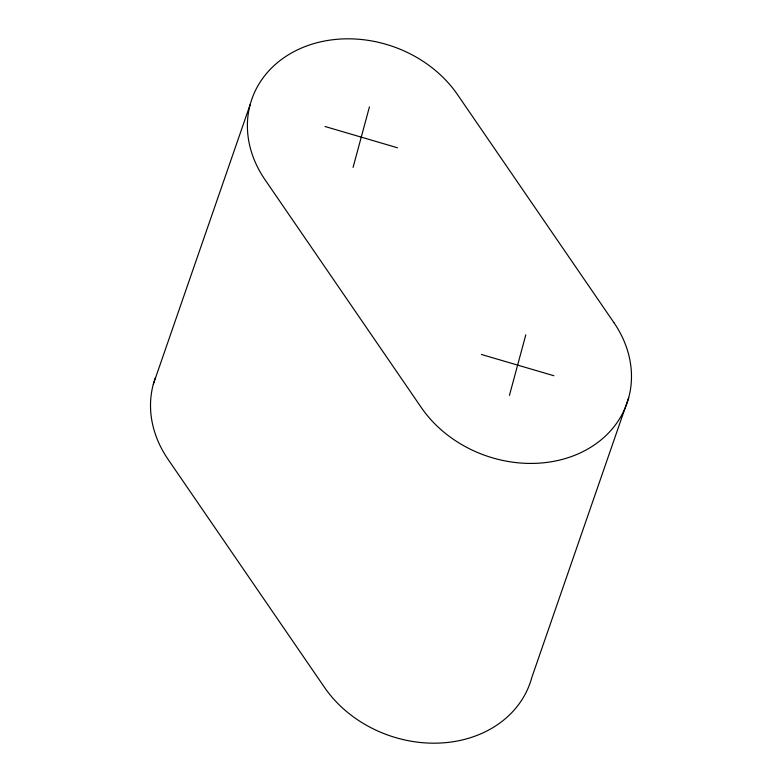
<?xml version="1.0" encoding="UTF-8"?>
<svg xmlns="http://www.w3.org/2000/svg" width="782" height="782" viewBox="0 0 782 782"><rect width="100%" height="100%" fill="white"/><g stroke="black" fill="none" stroke-linecap="round" stroke-linejoin="round"><path stroke-width="1.17" d="M353.073 167.416L369.436 106.87M509.444 395.369L525.807 334.823M153.311 384.285L250.181 104.524M628.689 397.715L531.819 677.476A115.814 96.01 19.1 0 1 440.09 743.037A115.814 96.01 19.1 0 1 324.491 687.388L168.12 459.435A115.814 96.01 19.1 0 1 155.481 377.471M325.009 126.498L397.5 147.778M481.38 354.461L553.871 375.741M613.88 322.565L457.509 94.612A115.814 96.01 19.1 0 0 300.444 48.494A115.814 96.01 19.1 0 0 264.99 179.674L421.361 407.627A115.814 96.01 19.1 0 0 578.436 453.746A115.814 96.01 19.1 0 0 613.88 322.565"/></g></svg>
